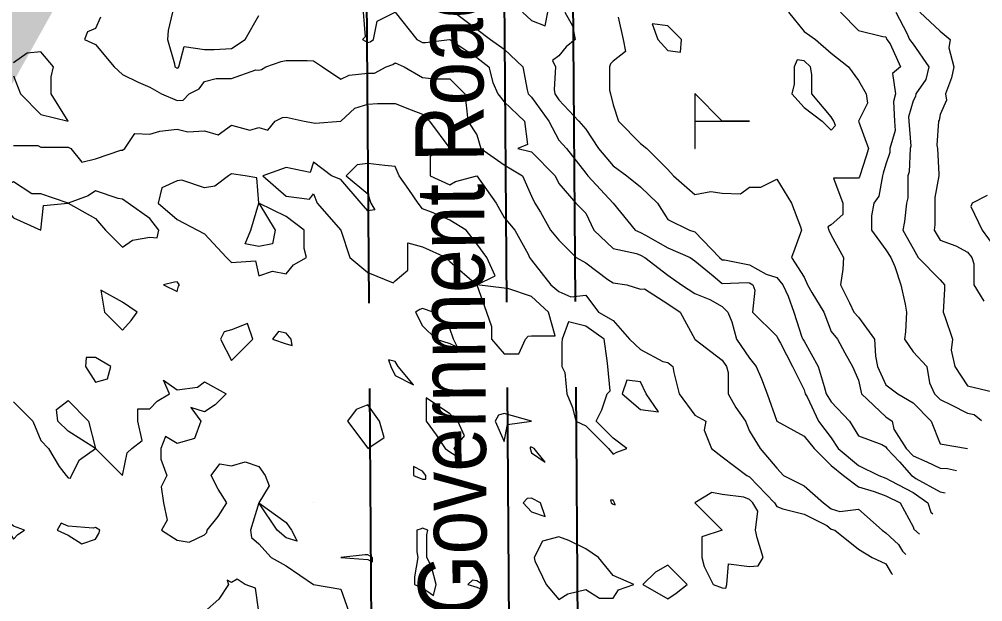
# Model space of a CAD drawing. Extents: x 532589 to 538856, y 6045658 to 6049082.
# Drawn here: x 534126.9 to 534267.6, y 6047017.6 to 6047102.7 of the extents above; entities that cross this region are included whole.
import ezdxf
from ezdxf.enums import TextEntityAlignment as Align

# ---------------------------------------------------------------- set-up
doc = ezdxf.new("R2010")
doc.units = 0
doc.header["$LTSCALE"] = 5
doc.linetypes.add('foc-UNSURVEYED', pattern=[12.5, 10, -2.5])
doc.layers.add('C-TOPO-MAJR', color=7, linetype='Continuous', lineweight=15, true_color=0xd3aa5f)
doc.layers.add('C-TOPO-MINR', color=7, linetype='Continuous', lineweight=13, true_color=0xe9d5af)
for name, color, linetype in [('L-ROAD-T', 7, 'Continuous'), ('L-USEC', 7, 'foc-UNSURVEYED'), ('P-BUFFER-H 30m', 51, 'Continuous')]:
    doc.layers.add(name, color=color, linetype=linetype)
doc.styles.add('80L', font='ARIALN.TTF', dxfattribs={"height": 10})

msp = doc.modelspace()

# ---------------------------------------------------------------- hatches: boundary and pattern name
at = {"layer": 'P-BUFFER-H 30m'}
h = msp.add_hatch(color=256, dxfattribs=at)
h.dxf.hatch_style = 1
edge = h.paths.add_edge_path()
edge.add_line((533962.39, 6047413.291), (534135.818, 6047313.884))
edge.add_arc((534086.114, 6047227.17), 99.949, -29.1674, 60.17902, ccw=False)
edge.add_line((534173.389, 6047178.458), (534124.675, 6047091.178))
edge.add_arc((534037.4, 6047139.889), 99.949, 240.19293, 330.8326, ccw=False)
edge.add_line((533987.717, 6047053.163), (533814.265, 6047152.528))
edge.add_arc((533863.948, 6047239.254), 99.949, 150.83228, 240.19293, ccw=False)
edge.add_line((533776.673, 6047287.966), (533825.411, 6047375.289))
edge.add_arc((533912.686, 6047326.577), 99.949, 60.17902, 150.83228, ccw=False)

# ---------------------------------------------------------------- linework, layer by layer
at = {"layer": 'C-TOPO-MAJR', "color": 9, "true_color": 0xbfbfbf, "flags": 128}
for points, elevation in [([(534200.372, 6047103.744), (534201.7, 6047102.549), (534203.691, 6047101.753), (534204.089, 6047103.744)], 858), ([(534206.567, 6047103.744), (534207.673, 6047101.753), (534208.071, 6047099.762), (534206.769, 6047098.676), (534205.682, 6047097.373), (534204.797, 6047096.666), (534205.213, 6047095.781), (534205.018, 6047092.463), (534205.113, 6047091.799), (534205.682, 6047090.945), (534208.602, 6047087.817), (534209.664, 6047086.68), (534211.473, 6047083.836), (534213.645, 6047081.321), (534215.636, 6047079.854), (534217.627, 6047078.214), (534220.115, 6047075.872), (534221.609, 6047073.483), (534224.793, 6047071.891), (534225.59, 6047071.681), (534229.174, 6047067.909), (534229.572, 6047067.563), (534229.904, 6047067.577), (534233.554, 6047066.847), (534236.004, 6047065.458), (534237.535, 6047064.975), (534238.401, 6047063.927), (534239.194, 6047062.269), (534240.05, 6047059.946), (534241.21, 6047056.271), (534241.336, 6047055.964), (534241.517, 6047055.698), (534243.582, 6047051.982), (534244.451, 6047049.048), (534244.733, 6047048.001), (534245.499, 6047046.83), (534248.153, 6047044.019), (534249.48, 6047041.847), (534252.893, 6047040.607), (534253.462, 6047040.259), (534253.604, 6047040.037), (534255.453, 6047038.047), (534257.222, 6047036.056), (534257.444, 6047035.938), (534257.842, 6047035.657), (534261.425, 6047033.703), (534262.157, 6047033.537)], 858), ([(534258.44, 6047103.744), (534261.425, 6047100.987), (534262.873, 6047099.762), (534262.65, 6047098.538), (534263.416, 6047095.781), (534263.055, 6047094.152), (534262.173, 6047091.799), (534262.345, 6047090.879), (534261.425, 6047088.813), (534261.252, 6047087.991), (534261.16, 6047087.817), (534260.927, 6047084.334), (534261.006, 6047083.836), (534261.204, 6047080.075), (534261.191, 6047079.854), (534260.629, 6047076.668), (534260.629, 6047075.872), (534260.629, 6047072.687), (534260.541, 6047071.891), (534261.425, 6047070.443), (534263.699, 6047069.617), (534265.407, 6047068.706), (534266.036, 6047067.909), (534266.327, 6047066.989), (534266.327, 6047063.927), (534267.796, 6047061.538)], 859), ([(534204.165, 6047059.946), (534201.7, 6047062.196), (534198.25, 6047063.396), (534197.719, 6047063.459), (534193.737, 6047063.927), (534196.39, 6047065.256), (534195.184, 6047067.909), (534193.737, 6047069.9), (534192.145, 6047071.891), (534189.755, 6047073.384), (534187.102, 6047074.544), (534185.774, 6047075.018), (534185.144, 6047075.872), (534183.783, 6047077.863), (534182.361, 6047079.854), (534181.792, 6047081.182), (534180.298, 6047081.348), (534177.81, 6047081.623), (534176.218, 6047081.446), (534174.626, 6047079.854), (534177.81, 6047077.201), (534178.253, 6047075.872), (534178.807, 6047074.876), (534177.81, 6047074.734), (534176.814, 6047075.872), (534173.829, 6047079.285), (534172.502, 6047079.854), (534169.847, 6047081.845), (534169.349, 6047080.352), (534165.865, 6047081.048), (534162.453, 6047079.854), (534165.865, 6047076.869), (534169.278, 6047076.442), (534169.847, 6047077.2), (534170.416, 6047075.872), (534173.829, 6047071.891), (534175.156, 6047067.909), (534177.81, 6047065.737), (534181.486, 6047064.234), (534181.792, 6047064.497), (534183.63, 6047066.071), (534183.63, 6047067.909), (534183.63, 6047070.053), (534185.774, 6047069.458), (534189.257, 6047067.909), (534189.755, 6047067.34), (534193.737, 6047063.927), (534195.122, 6047059.946), (534195.861, 6047057.822), (534195.861, 6047055.964), (534197.719, 6047053.82), (534199.863, 6047053.82), (534200.815, 6047055.964), (534201.232, 6047056.433), (534201.7, 6047056.495), (534205.151, 6047056.495), (534204.165, 6047059.946)], 857), ([(534130.393, 6047075.51), (534134.012, 6047075.872), (534130.03, 6047077.2), (534128.703, 6047077.2), (534126.049, 6047078.969), (534123.905, 6047078.016), (534124.191, 6047075.872), (534126.049, 6047073.728), (534130.03, 6047071.891), (534130.393, 6047075.51)], 857), ([(534168.52, 6047071.891), (534165.865, 6047073.882), (534161.884, 6047075.872), (534164.273, 6047071.891), (534163.875, 6047069.9), (534161.884, 6047069.502), (534159.893, 6047069.9), (534160.689, 6047071.891), (534161.884, 6047075.872), (534161.599, 6047079.569), (534159.893, 6047079.854), (534157.902, 6047080.12), (534157.459, 6047079.854), (534155.437, 6047078.337), (534153.92, 6047078.084), (534150.603, 6047079.19), (534149.939, 6047079.13), (534147.699, 6047078.112), (534147.182, 6047075.872), (534149.939, 6047073.483), (534152.924, 6047071.891), (534153.92, 6047071.359), (534157.155, 6047067.909), (534157.902, 6047067.206), (534161.386, 6047067.411), (534161.884, 6047065.255), (534163.875, 6047065.918), (534165.865, 6047065.52), (534166.952, 6047066.823), (534168.852, 6047067.909), (534168.52, 6047069.236), (534168.52, 6047071.891)], 857), ([(534147.044, 6047070.804), (534147.285, 6047071.891), (534145.957, 6047073.599), (534142.773, 6047075.872), (534141.975, 6047076.442), (534141.311, 6047076.537), (534137.994, 6047077.642), (534136.932, 6047076.934), (534134.012, 6047075.872), (534137.994, 6047073.599), (534139.488, 6047071.891), (534141.975, 6047069.403), (534143.397, 6047070.469), (534145.957, 6047070.895), (534147.044, 6047070.804)], 857), ([(534150.138, 6047063.728), (534150.301, 6047063.927), (534149.939, 6047064.37), (534149.54, 6047064.326), (534147.948, 6047063.927), (534149.939, 6047062.932), (534150.138, 6047063.728)], 857), ([(534143.201, 6047058.72), (534144.099, 6047059.946), (534141.975, 6047061.394), (534138.791, 6047063.131), (534139.32, 6047059.946), (534141.975, 6047057.291), (534143.201, 6047058.72)], 857), ([(534160.225, 6047058.287), (534157.902, 6047057.358), (534156.83, 6047057.036), (534156.262, 6047055.964), (534157.902, 6047052.868), (534160.998, 6047055.964), (534160.225, 6047058.287)], 857), ([(534209.664, 6047057.886), (534207.13, 6047058.498), (534206.18, 6047055.964), (534206.125, 6047055.521), (534206.125, 6047051.982), (534206.567, 6047051.097), (534206.877, 6047048.001), (534207.673, 6047046.01), (534208.169, 6047044.019), (534209.664, 6047043.316), (534212.942, 6047040.037), (534213.645, 6047039.183), (534214.189, 6047039.494), (534215.636, 6047040.037), (534213.645, 6047041.532), (534211.158, 6047044.019), (534211.987, 6047045.678), (534212.76, 6047048.001), (534213.203, 6047048.444), (534212.849, 6047051.982), (534212.761, 6047052.867), (534212.318, 6047055.964), (534209.664, 6047057.886)], 857), ([(534166.59, 6047055.964), (534165.865, 6047056.849), (534164.727, 6047057.103), (534163.875, 6047055.964), (534165.865, 6047055.3), (534166.751, 6047055.079), (534166.59, 6047055.964)], 857), ([(534139.763, 6047050.213), (534140.268, 6047051.982), (534137.994, 6047053.309), (534136.667, 6047053.309), (534136.547, 6047051.982), (534137.994, 6047049.709), (534139.763, 6047050.213)], 857), ([(534126.049, 6047046.83), (534128.86, 6047044.019), (534130.03, 6047041.176), (534131.169, 6047040.037), (534132.685, 6047037.383), (534133.746, 6047036.056), (534134.012, 6047035.749), (534134.374, 6047035.693), (534134.51, 6047036.056), (534135.671, 6047038.379), (534137.994, 6047040.037), (534134.012, 6047042.525), (534132.518, 6047044.019), (534132.304, 6047045.727), (534134.012, 6047047.005), (534136.998, 6047044.019), (534137.994, 6047040.037), (534141.975, 6047036.056), (534142.64, 6047039.373), (534143.303, 6047040.037), (534144.819, 6047041.176), (534144.188, 6047044.019), (534144.188, 6047045.788), (534145.957, 6047045.788), (534147.005, 6047046.953), (534148.8, 6047048.001), (534147.948, 6047049.992), (534149.939, 6047048.57), (534152.925, 6047048.996), (534153.92, 6047049.77), (534157.105, 6047048.001), (534155.513, 6047046.409), (534153.92, 6047045.348), (534151.93, 6047046.01), (534153.422, 6047044.019), (534152.472, 6047041.485), (534149.939, 6047040.741), (534148.231, 6047041.745), (534147.55, 6047040.037), (534147.55, 6047038.445), (534148.445, 6047036.056), (534147.616, 6047034.397), (534147.948, 6047032.074), (534148.492, 6047029.54), (534147.665, 6047028.092), (534149.939, 6047026.645), (534151.708, 6047026.323), (534153.92, 6047027.428), (534154.253, 6047027.76), (534154.319, 6047028.092), (534155.911, 6047030.083), (534157.178, 6047032.074), (534155.911, 6047034.065), (534154.917, 6047036.056), (534156.196, 6047037.762), (534157.902, 6047037.461), (534159.893, 6047038.047), (534161.884, 6047037.384), (534162.803, 6047036.056), (534163.378, 6047034.561), (534161.884, 6047032.074), (534165.865, 6047029.231), (534166.662, 6047028.092), (534167.458, 6047026.5), (534165.865, 6047026.954), (534164.537, 6047028.092), (534161.884, 6047032.074), (534160.659, 6047028.092), (534160.822, 6047027.031), (534161.884, 6047026.102), (534163.653, 6047024.111), (534165.865, 6047022.867), (534169.847, 6047020.129), (534173.829, 6047019.465), (534175, 6047016.147)], 857), ([(534218.465, 6047048.001), (534217.627, 6047049.77), (534215.636, 6047049.992), (534214.974, 6047048.001), (534217.627, 6047045.727), (534220.28, 6047045.348), (534218.465, 6047048.001)], 857), ([(534198.217, 6047043.521), (534201.7, 6047044.019), (534197.719, 6047045.106), (534196.865, 6047044.873), (534196.391, 6047044.019), (534197.719, 6047041.033), (534198.217, 6047043.521)], 857), ([(534201.7, 6047030.746), (534203.691, 6047030.083), (534203.029, 6047032.074), (534201.7, 6047032.738), (534201.071, 6047032.703), (534200.505, 6047032.074), (534201.7, 6047030.746)], 857), ([(534234.749, 6047030.879), (534234.032, 6047032.074), (534233.554, 6047032.572), (534232.7, 6047032.928), (534229.572, 6047033.318), (534228.041, 6047033.605), (534225.59, 6047032.074), (534229.572, 6047028.092), (534226.586, 6047027.097), (534226.586, 6047024.111), (534226.918, 6047022.783), (534228.244, 6047020.129), (534229.572, 6047019.66), (534230.103, 6047019.598), (534230.236, 6047020.129), (534230.492, 6047023.191), (534233.554, 6047022.783), (534234.798, 6047022.867), (534235.545, 6047024.111), (534234.692, 6047026.954), (534234.439, 6047028.092), (534234.749, 6047030.879)], 857), ([(534126.049, 6047028.662), (534122.067, 6047032.074), (534125.324, 6047028.092), (534126.049, 6047026.764), (534126.662, 6047027.479), (534127.641, 6047028.092), (534126.049, 6047028.662)], 857), ([(534137.994, 6047028.455), (534137.687, 6047028.399), (534134.012, 6047028.662), (534133.016, 6047029.089), (534132.419, 6047028.092), (534134.012, 6047027.368), (534136.003, 6047026.102), (534137.994, 6047026.765), (534138.492, 6047027.594), (534138.658, 6047028.092), (534137.994, 6047028.455)], 857), ([(534185.774, 6047028.377), (534185.574, 6047028.292), (534184.976, 6047028.092), (534184.976, 6047024.908), (534185.109, 6047024.111), (534184.635, 6047021.268), (534184.635, 6047020.129), (534185.774, 6047019.686), (534187.366, 6047018.536), (534187.765, 6047020.129), (534187.101, 6047022.783), (534186.438, 6047024.111), (534186.438, 6047027.428), (534186.571, 6047028.092), (534185.774, 6047028.377)], 857), ([(534209.664, 6047025.355), (534207.176, 6047026.598), (534205.682, 6047027.096), (534203.293, 6047026.5), (534202.099, 6047024.111), (534202.199, 6047023.613), (534203.824, 6047020.129), (534205.682, 6047017.985), (534207.009, 6047018.802), (534209.664, 6047019.426), (534211.655, 6047018.138), (534213.645, 6047018.138), (534214.393, 6047019.382), (534216.632, 6047020.129), (534213.645, 6047021.457), (534211.473, 6047024.111), (534209.664, 6047025.355)], 857), ([(534178.475, 6047024.111), (534177.81, 6047024.509), (534177.412, 6047024.509), (534173.829, 6047024.111), (534177.81, 6047023.779), (534178.475, 6047023.446), (534178.475, 6047024.111)], 857), ([(534222.853, 6047018.885), (534224.453, 6047020.129), (534221.609, 6047022.973), (534219.799, 6047021.939), (534217.989, 6047020.129), (534221.609, 6047018.034), (534222.853, 6047018.885)], 857), ([(534161.884, 6047016.147), (534161.386, 6047019.631), (534159.893, 6047020.129), (534158.699, 6047020.926), (534157.902, 6047020.461), (534157.238, 6047020.793), (534157.459, 6047020.129), (534156.044, 6047018.005), (534153.92, 6047016.147)], 857), ([(534194.401, 6047019.465), (534194.534, 6047020.129), (534193.737, 6047020.698), (534193.073, 6047020.793), (534192.41, 6047020.129), (534193.737, 6047019.767), (534194.401, 6047019.465)], 857)]:
    msp.add_lwpolyline(points, dxfattribs=dict(at, elevation=elevation))
at = {"layer": 'C-TOPO-MINR', "color": 254, "true_color": 0xd9d9d9, "flags": 128}
for points, elevation in [([(534138.74, 6047102.997), (534137.994, 6047101.354), (534136.857, 6047100.899), (534136.402, 6047099.762), (534137.994, 6047099.039), (534140.75, 6047095.781), (534141.975, 6047094.643), (534144.251, 6047093.506), (534145.957, 6047092.795), (534147.664, 6047091.799), (534149.939, 6047090.862), (534150.824, 6047090.914), (534151.708, 6047091.799), (534153.154, 6047092.565), (534153.92, 6047093.609), (534155.627, 6047094.074), (534157.902, 6047094.074), (534161.442, 6047095.339), (534161.884, 6047095.284), (534162.281, 6047095.383), (534162.877, 6047095.781), (534165.119, 6047096.527), (534165.865, 6047096.7), (534168.928, 6047096.7), (534169.847, 6047096.634), (534171.174, 6047095.781), (534173.829, 6047093.942), (534175.087, 6047094.523), (534177.81, 6047094.844), (534178.747, 6047094.844), (534180.465, 6047095.781), (534181.46, 6047096.112), (534181.792, 6047096.349), (534183.119, 6047095.781), (534185.774, 6047094.188), (534187.543, 6047094.011), (534189.755, 6047094.011), (534191.968, 6047091.799), (534192.245, 6047089.31), (534192.41, 6047087.817), (534193.737, 6047085.827), (534194.306, 6047083.836), (534197.719, 6047081.446), (534200.373, 6047079.854), (534201.7, 6047076.867), (534202.169, 6047075.872), (534203.027, 6047074.545), (534204.457, 6047071.891), (534205.682, 6047070.443), (534208.216, 6047067.909), (534209.664, 6047067.151), (534212.85, 6047064.723), (534213.645, 6047064.192), (534215.637, 6047063.927), (534217.627, 6047063.266), (534218.195, 6047063.36), (534221.609, 6047061.14), (534223.446, 6047059.946), (534225.589, 6047055.966), (534225.589, 6047055.964), (534225.59, 6047055.963), (534225.594, 6047055.961), (534229.572, 6047052.901), (534230.201, 6047051.982), (534230.425, 6047051.129), (534230.425, 6047048.001), (534231.563, 6047046.009), (534232.957, 6047044.019), (534233.554, 6047042.527), (534235.086, 6047040.037), (534237.535, 6047037.142), (534238.531, 6047036.056), (534241.517, 6047034.563), (534244.361, 6047032.074), (534245.499, 6047031.189), (534246.757, 6047030.816), (534249.48, 6047031.137), (534252.931, 6047028.092), (534253.462, 6047027.674), (534255.342, 6047025.991), (534255.9, 6047025.004), (534256.412, 6047024.553)], 857.4), ([(534149.275, 6047103.744), (534148.611, 6047101.09), (534148.516, 6047099.762), (534149.541, 6047096.178), (534149.607, 6047095.781), (534149.939, 6047095.547), (534150.092, 6047095.628), (534150.204, 6047095.781), (534150.987, 6047098.714), (534153.92, 6047098.314), (534155.368, 6047098.314), (534157.902, 6047098.435), (534159.893, 6047099.762), (534161.884, 6047103.247)], 857.6), ([(534177.118, 6047103.744), (534177.431, 6047100.141), (534177.014, 6047099.762), (534177.81, 6047099.32), (534178.142, 6047099.431), (534178.607, 6047099.762), (534179.138, 6047102.416), (534181.79, 6047103.744)], 857.6), ([(534181.797, 6047103.739), (534184.977, 6047099.762), (534185.774, 6047099.32), (534186.216, 6047099.32), (534189.751, 6047099.762), (534189.755, 6047099.763), (534189.755, 6047099.763), (534189.756, 6047099.762), (534193.737, 6047097.108), (534195.479, 6047095.781), (534196.059, 6047093.459), (534196.77, 6047091.799), (534197.719, 6047090.628), (534200.705, 6047087.817), (534201.132, 6047084.404), (534199.709, 6047083.836), (534201.7, 6047083.338), (534205.184, 6047079.854), (534205.682, 6047078.717), (534208.171, 6047075.872), (534209.664, 6047074.379), (534210.835, 6047071.891), (534213.645, 6047069.237), (534217.059, 6047068.478), (534217.627, 6047068.241), (534218.239, 6047067.909), (534221.609, 6047065.333), (534223.6, 6047063.927), (534225.59, 6047062.671), (534227.762, 6047061.756), (534229.572, 6047060.775), (534230.402, 6047059.946), (534230.994, 6047058.523), (534231.668, 6047055.964), (534233.554, 6047053.208), (534234.549, 6047051.982), (534235.323, 6047050.213), (534236.113, 6047048.001), (534237.535, 6047044.021), (534237.536, 6047044.019), (534241.517, 6047041.829), (534243.01, 6047040.037), (534245.499, 6047037.549), (534247.29, 6047036.056), (534249.48, 6047034.433), (534251.786, 6047033.75), (534253.462, 6047033.101), (534255.586, 6047032.074), (534257.444, 6047028.589), (534257.568, 6047028.216), (534258.378, 6047027.503)], 857.6), ([(534190.418, 6047103.744), (534193.737, 6047101.255), (534195.728, 6047099.762), (534197.719, 6047098.357), (534200.457, 6047095.781), (534201.088, 6047092.412), (534201.232, 6047091.799), (534201.7, 6047091.356), (534204.248, 6047087.817), (534205.682, 6047085.06), (534206.819, 6047083.836), (534209.664, 6047080.217), (534209.949, 6047079.854), (534213.645, 6047075.873), (534213.646, 6047075.872), (534213.648, 6047075.87), (534216.831, 6047071.891), (534217.627, 6047071.559), (534218.351, 6047071.166), (534221.609, 6047069.342), (534224.866, 6047067.909), (534225.59, 6047067.411), (534228.243, 6047065.256), (534229.572, 6047064.101), (534233.222, 6047064.259), (534233.554, 6047064.192), (534234.022, 6047063.927), (534234.349, 6047063.132), (534233.997, 6047059.946), (534237.535, 6047056.407), (534237.717, 6047055.964), (534238.105, 6047055.394), (534239.811, 6047051.982), (534241.517, 6047048.571), (534241.671, 6047048.001), (534241.96, 6047047.557), (534243.625, 6047044.019), (534245.499, 6047041.569), (534246.494, 6047040.037), (534249.48, 6047037.549), (534252.466, 6047036.056), (534253.462, 6047035.67), (534254.209, 6047035.309), (534257.444, 6047033.597), (534259.601, 6047032.074), (534260.057, 6047030.705), (534260.344, 6047030.452)], 857.8), ([(534214.348, 6047103.041), (534215.093, 6047099.762), (534215.415, 6047097.993), (534213.645, 6047096.576), (534213.248, 6047096.178), (534213.077, 6047095.781), (534213.077, 6047092.367), (534213.248, 6047091.799), (534213.645, 6047090.208), (534214.392, 6047087.817), (534217.627, 6047084.583), (534218.546, 6047083.836), (534221.609, 6047080.773), (534222.462, 6047079.854), (534225.59, 6047077.116), (534227.896, 6047077.549), (534229.572, 6047077.32), (534232.227, 6047077.199), (534233.554, 6047078.195), (534235.213, 6047078.195), (534237.535, 6047079.355), (534239.679, 6047075.872), (534241.018, 6047072.389), (534241.154, 6047071.891), (534240.19, 6047069.236), (534239.707, 6047067.909), (534241.517, 6047065.065), (534242.015, 6047063.927), (534242.655, 6047062.789), (534244.393, 6047059.946), (534245.499, 6047057.102), (534246.384, 6047055.964), (534247.491, 6047053.971), (534248.597, 6047051.982), (534249.48, 6047049.993), (534249.923, 6047048.001), (534253.462, 6047044.648), (534254.381, 6047044.019), (534254.657, 6047042.824), (534256.448, 6047040.037), (534257.444, 6047038.965), (534259.435, 6047038.046), (534261.425, 6047037.128), (534262.458, 6047037.088), (534263.782, 6047036.787)], 858.2), ([(534239.242, 6047103.744), (534241.517, 6047100.934), (534243.177, 6047099.762), (534245.499, 6047097.772), (534248.032, 6047095.781), (534249.48, 6047093.79), (534250.618, 6047091.799), (534250.808, 6047090.471), (534249.48, 6047087.82), (534249.479, 6047087.818), (534249.48, 6047087.817), (534249.48, 6047087.816), (534250.914, 6047083.836), (534250.6, 6047082.716), (534249.646, 6047079.854), (534249.622, 6047079.712), (534249.48, 6047079.523), (534245.83, 6047079.523), (534247.175, 6047075.872), (534247.175, 6047074.196), (534245.499, 6047072.687), (534245.001, 6047072.388), (534245.12, 6047071.891), (534245.499, 6047071.167), (534247.29, 6047067.909), (534247.205, 6047066.203), (534246.825, 6047063.927), (534248.153, 6047061.273), (534248.817, 6047059.946), (534249.48, 6047059.199), (534251.833, 6047055.964), (534251.945, 6047053.499), (534252.237, 6047051.982), (534253.462, 6047049.328), (534255.232, 6047048.001), (534257.444, 6047046.673), (534260.098, 6047044.019), (534261.425, 6047040.7), (534265.397, 6047040.037), (534265.407, 6047040.037), (534265.407, 6047040.037)], 858.4), ([(534246.826, 6047103.744), (534249.48, 6047101.09), (534253.021, 6047100.204), (534253.462, 6047100.123), (534253.628, 6047099.762), (534254.124, 6047099.1), (534255.634, 6047095.781), (534254.458, 6047094.785), (534254.884, 6047091.799), (534254.568, 6047090.693), (534254.72, 6047087.817), (534254.827, 6047086.452), (534254.052, 6047083.836), (534254.031, 6047083.267), (534253.462, 6047081.561), (534253.089, 6047080.227), (534252.964, 6047079.854), (534252.467, 6047076.868), (534251.72, 6047075.872), (534251.366, 6047073.987), (534251.366, 6047071.891), (534253.462, 6047069.047), (534254.22, 6047067.909), (534254.789, 6047066.582), (534255.674, 6047063.927), (534256.306, 6047061.084), (534256.507, 6047059.946), (534256.337, 6047057.07), (534256.199, 6047055.964), (534257.444, 6047054.154), (534259.435, 6047051.982), (534259.833, 6047049.593), (534260.587, 6047048.001), (534261.425, 6047047.162), (534263.018, 6047046.408), (534265.407, 6047045.157), (534266.363, 6047044.975), (534267.449, 6047044.121)], 858.6), ([(534254.937, 6047103.744), (534256.524, 6047100.682), (534256.946, 6047099.762), (534257.444, 6047099.098), (534259.741, 6047095.781), (534259.31, 6047093.914), (534257.862, 6047091.799), (534257.789, 6047091.453), (534257.444, 6047090.805), (534256.78, 6047088.481), (534256.815, 6047087.817), (534257.102, 6047084.177), (534257.001, 6047083.836), (534256.875, 6047080.423), (534256.685, 6047079.854), (534256.685, 6047076.631), (534256.506, 6047075.872), (534256.187, 6047073.148), (534255.951, 6047071.891), (534257.444, 6047069.236), (534258.19, 6047067.909), (534261.425, 6047064.674), (534262.022, 6047063.927), (534262.054, 6047063.299), (534261.867, 6047059.946), (534262.088, 6047059.283), (534263.195, 6047055.964), (534263.019, 6047054.371), (534263.57, 6047051.982), (534265.407, 6047049.172), (534269.082, 6047048.308)], 858.8), ([(534223.483, 6047097.888), (534223.599, 6047099.762), (534221.609, 6047101.753), (534219.334, 6047102.037), (534220.161, 6047099.762), (534221.609, 6047098.17), (534223.483, 6047097.888)], 858.2), ([(534126.049, 6047094.456), (534127.044, 6047091.799), (534130.03, 6047088.812), (534134.007, 6047087.817), (534134.012, 6047087.817), (534134.013, 6047087.816), (534134.013, 6047087.817), (534134.012, 6047087.818), (534131.524, 6047091.799), (534131.524, 6047094.287), (534131.869, 6047095.781), (534130.03, 6047097.952), (534128.039, 6047097.772), (534126.049, 6047096.348)], 857.4), ([(534245.861, 6047087.817), (534245.499, 6047088.481), (534242.655, 6047091.799), (534242.655, 6047094.642), (534242.454, 6047095.781), (534241.517, 6047096.619), (534240.521, 6047096.777), (534240.069, 6047095.781), (534240.069, 6047093.247), (534239.747, 6047091.799), (534241.517, 6047089.807), (534244.171, 6047087.817), (534245.499, 6047086.49), (534246.111, 6047087.205), (534245.861, 6047087.817)], 858.2), ([(534233.554, 6047087.817), (534233.555, 6047087.817), (534233.554, 6047087.819), (534233.549, 6047087.822), (534229.572, 6047087.822), (534225.595, 6047091.799), (534225.59, 6047091.8), (534225.589, 6047091.8), (534225.588, 6047091.799), (534225.588, 6047087.82), (534225.589, 6047087.817), (534225.589, 6047083.837), (534225.589, 6047083.836), (534225.59, 6047083.835), (534225.592, 6047083.834), (534225.6, 6047083.836), (534225.6, 6047087.808), (534229.572, 6047087.808), (534229.573, 6047087.816), (534233.554, 6047087.816), (534233.554, 6047087.817)], 858.4), ([(534126.049, 6047084.278), (534129.588, 6047084.278), (534130.03, 6047084.045), (534133.803, 6047084.045), (534134.012, 6047084.025), (534134.41, 6047083.836), (534136.003, 6047081.845), (534137.994, 6047082.343), (534141.726, 6047083.586), (534141.975, 6047083.57), (534142.308, 6047083.836), (534143.767, 6047086.026), (534145.957, 6047085.921), (534147.432, 6047086.343), (534149.939, 6047086.656), (534151.488, 6047086.268), (534153.92, 6047086.412), (534155.912, 6047085.826), (534157.902, 6047087.247), (534160.557, 6047086.49), (534161.884, 6047086.899), (534163.211, 6047086.49), (534164.272, 6047087.817), (534165.334, 6047088.348), (534165.865, 6047088.43), (534168.518, 6047087.817), (534169.847, 6047087.607), (534170.113, 6047087.551), (534173.829, 6047087.817), (534173.829, 6047087.817), (534173.829, 6047087.817), (534175.9, 6047089.728), (534177.81, 6047090.332), (534179.204, 6047090.405), (534181.792, 6047090.405), (534184.115, 6047089.476), (534185.774, 6047088.865), (534186.821, 6047087.817), (534189.754, 6047083.837), (534189.753, 6047083.836), (534186.912, 6047082.698), (534186.912, 6047079.854), (534189.755, 6047078.527), (534190.585, 6047079.024), (534193.737, 6047079.854), (534196.539, 6047075.872), (534197.719, 6047073.748), (534199.267, 6047071.891), (534201.202, 6047068.408), (534201.415, 6047067.909), (534201.7, 6047067.546), (534204.545, 6047063.927), (534205.682, 6047062.932), (534207.452, 6047062.157), (534209.664, 6047062.434), (534211.473, 6047059.946), (534213.645, 6047058.688), (534215.998, 6047055.964), (534217.627, 6047054.471), (534220.884, 6047052.707), (534221.609, 6047052.595), (534222.333, 6047051.982), (534222.494, 6047051.097), (534223.267, 6047048.001), (534225.59, 6047044.904), (534227.184, 6047044.019), (534226.918, 6047042.691), (534227.979, 6047040.037), (534229.572, 6047038.813), (534233.155, 6047036.056), (534233.554, 6047035.889), (534237.217, 6047032.074), (534237.535, 6047031.544), (534238.419, 6047031.19), (534241.517, 6047030.415), (534244.835, 6047028.756), (534245.499, 6047028.24), (534245.996, 6047028.092), (534249.48, 6047025.305), (534251.472, 6047024.111), (534253.462, 6047023.192), (534254.275, 6047021.754), (534254.445, 6047021.604)], 857.2), ([(534268.283, 6047076.978), (534266.071, 6047075.872), (534265.905, 6047075.375), (534267.53, 6047071.891), (534269.389, 6047069.357)], 859.2), ([(534190.324, 6047055.964), (534189.755, 6047057.555), (534187.364, 6047059.946), (534185.774, 6047060.476), (534185.395, 6047060.324), (534184.779, 6047059.946), (534185.774, 6047057.957), (534187.766, 6047055.964), (534189.755, 6047055.352), (534190.892, 6047054.827), (534190.324, 6047055.964)], 857.2), ([(534182.234, 6047051.982), (534181.792, 6047052.705), (534180.798, 6047052.977), (534181.18, 6047051.982), (534181.792, 6047050.657), (534184.445, 6047049.329), (534182.234, 6047051.982)], 857.2), ([(534190.95, 6047044.019), (534189.755, 6047045.058), (534186.342, 6047047.432), (534186.342, 6047044.019), (534187.762, 6047042.031), (534189.09, 6047040.037), (534189.755, 6047039.539), (534191.084, 6047038.709), (534190.421, 6047040.037), (534191.928, 6047041.847), (534190.95, 6047044.019)], 857.2), ([(534179.516, 6047044.019), (534177.81, 6047046.407), (534176.105, 6047045.724), (534174.824, 6047044.019), (534177.806, 6047040.042), (534177.81, 6047040.037), (534177.81, 6047040.037), (534177.813, 6047040.035), (534177.813, 6047040.037), (534180.198, 6047041.631), (534179.516, 6047044.019)], 857.2), ([(534202.099, 6047040.037), (534201.7, 6047040.227), (534201.534, 6047040.204), (534201.501, 6047040.037), (534201.7, 6047039.372), (534203.694, 6047038.044), (534202.099, 6047040.037)], 857.2), ([(534186.272, 6047035.557), (534186.272, 6047036.056), (534185.774, 6047036.721), (534184.445, 6047037.385), (534184.445, 6047036.056), (534185.774, 6047035.557), (534186.272, 6047035.557)], 857.2), ([(534213.645, 6047031.875), (534213.952, 6047031.767), (534213.845, 6047032.074), (534213.645, 6047032.473), (534213.247, 6047032.473), (534213.338, 6047032.074), (534213.645, 6047031.875)], 857.2), ([(534169.847, 6047032.074), (534169.848, 6047032.074), (534169.848, 6047032.074), (534169.847, 6047032.074), (534169.847, 6047032.075), (534169.847, 6047032.074), (534169.847, 6047032.074)], 857.2)]:
    msp.add_lwpolyline(points, dxfattribs=dict(at, elevation=elevation))
at = {"layer": 'L-USEC'}
for p, q in [((534180.339, 6046748.767), (534174.266, 6047552.918)), ((534200.445, 6046748.919), (534194.372, 6047553.07)), ((534210.497, 6046748.977), (534204.423, 6047553.128))]:
    msp.add_line(p, q, dxfattribs=at)

# ---------------------------------------------------------------- texts
at = {"layer": 'L-ROAD-T', "style": '80L'}
msp.add_text('Theoretic Government Road Allowance', height=10, rotation=90.38963, dxfattribs=at).set_placement((534189.877, 6047064.65), align=Align.MIDDLE_CENTER)

doc.saveas('drawing.dxf')
